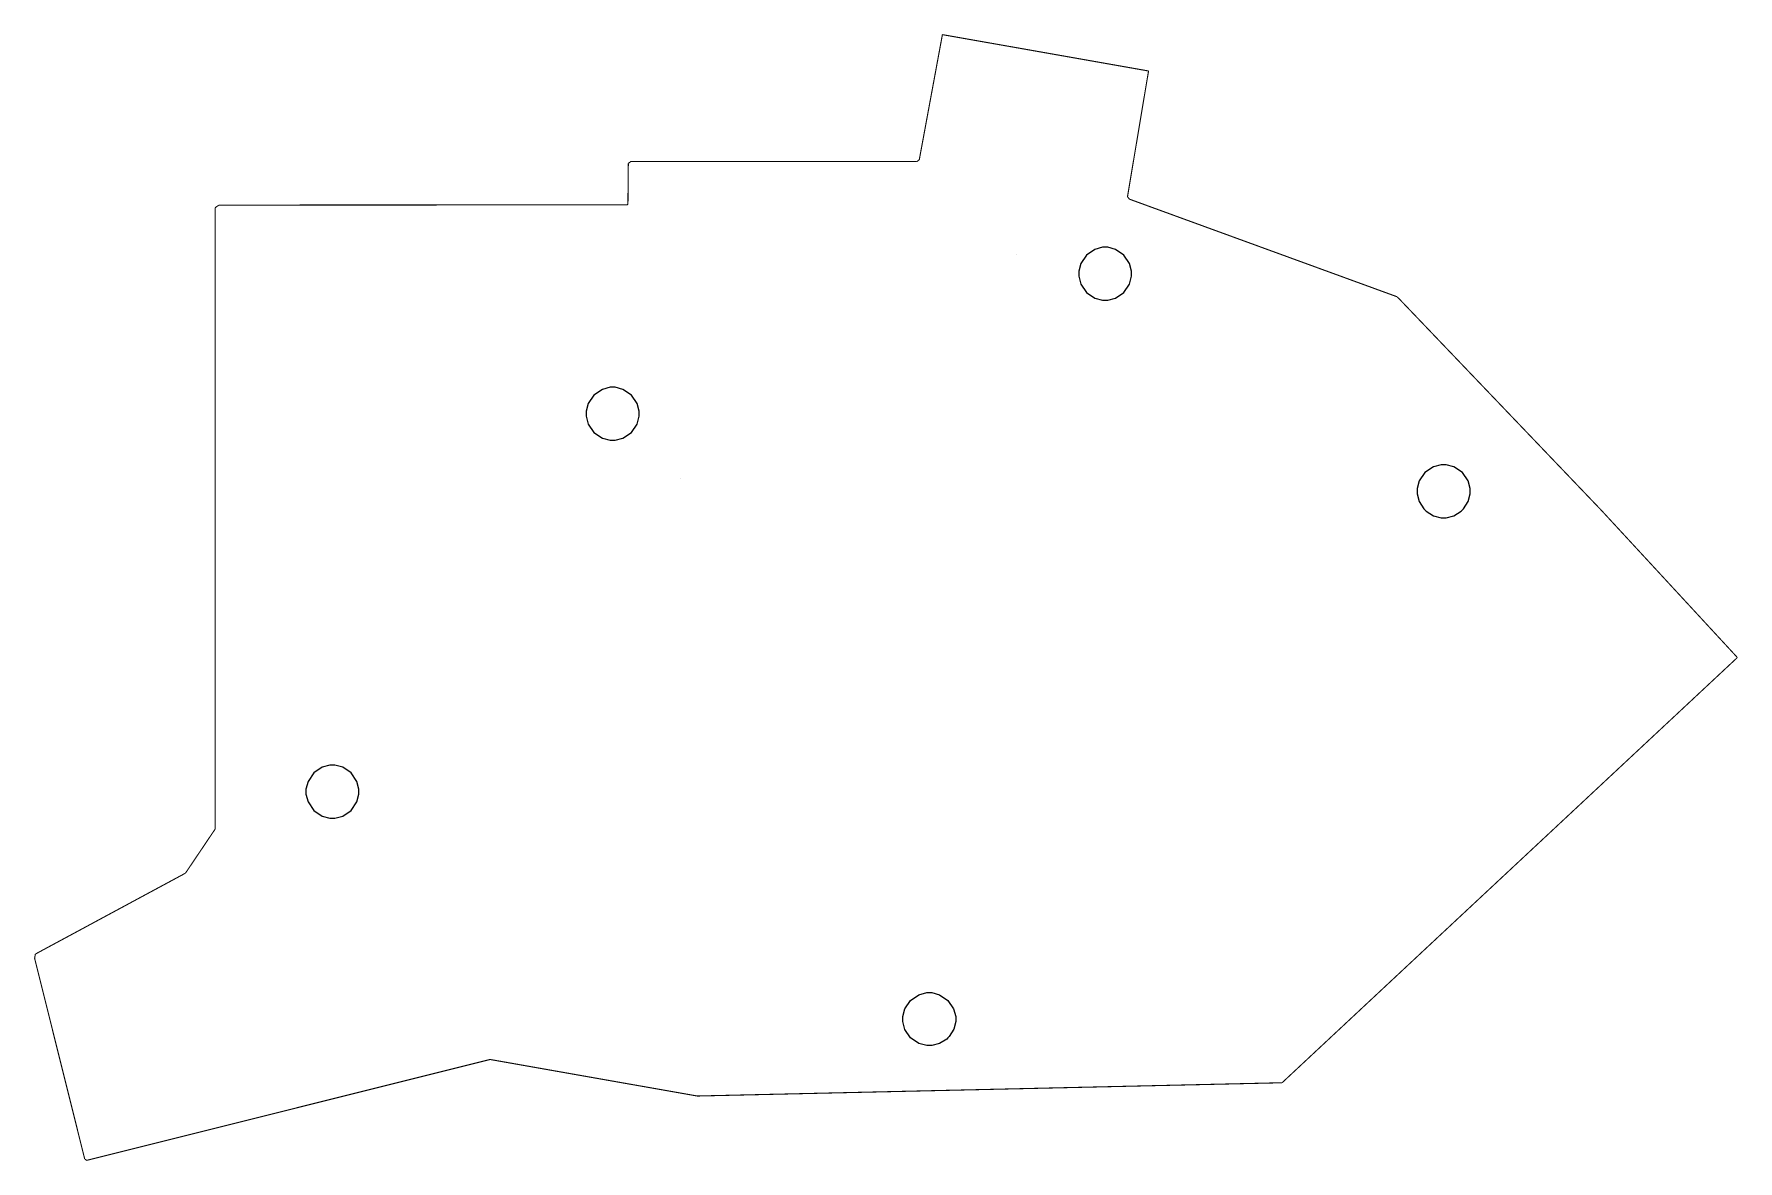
# Model space of a CAD drawing. Extents: x 2.91 to 9.13, y 2.34 to 6.46.
import ezdxf

# ---------------------------------------------------------------- set-up
doc = ezdxf.new("R2010")
doc.units = 0
doc.layers.get('0').update_dxf_attribs({"linetype": 'CONTINUOUS'})

msp = doc.modelspace()

# ---------------------------------------------------------------- linework, layer by layer
at = {"color": 254, "const_width": 0.00394}
for points in [[(6.14333, 5.99685), (6.22786, 6.45372)], [(6.22786, 6.45372), (6.98004, 6.32107)], [(6.98004, 6.32107), (6.90326, 5.8629)], [(5.08171, 5.98415), (5.08035, 5.8405)], [(5.08171, 5.98415), (5.09082, 5.99056)], [(5.09082, 5.99056), (6.13422, 5.9905)], [(6.14333, 5.99685), (6.13422, 5.9905)], [(6.90967, 5.85374), (6.90326, 5.8629)], [(6.90967, 5.85374), (7.88629, 5.49767)], [(3.58768, 5.83187), (3.57394, 5.82226)], [(3.57394, 5.82226), (3.57406, 3.55556)], [(3.58768, 5.83187), (5.079, 5.83274)], [(5.08035, 5.8405), (5.079, 5.83274)], [(7.88629, 5.49767), (7.89654, 5.48785)], [(7.89654, 5.48785), (8.63238, 4.71847)], [(8.63238, 4.71847), (9.12875, 4.18132)], [(9.12875, 4.18132), (7.46733, 2.6301)], [(3.57406, 3.55556), (3.46576, 3.39475)], [(3.46576, 3.39475), (2.91797, 3.09956)], [(2.91797, 3.09956), (2.91525, 3.08404)], [(2.91525, 3.08404), (3.09804, 2.35221)], [(3.10508, 2.34694), (4.57721, 2.715)], [(4.57721, 2.715), (5.33328, 2.58171)], [(5.33328, 2.58171), (7.46733, 2.6301)], [(3.09804, 2.35221), (3.10508, 2.34694)]]:
    msp.add_lwpolyline(points, dxfattribs=at)
at = {"color": 0}
for points in [[(6.82167, 5.6779), (6.81222, 5.6779), (6.78407, 5.67036), (6.75342, 5.64968), (6.73275, 5.61903), (6.72521, 5.59088), (6.72521, 5.58143), (6.72521, 5.57206), (6.73275, 5.54389), (6.75342, 5.51324), (6.78407, 5.49257), (6.81222, 5.48497), (6.82167, 5.48497), (6.83106, 5.48497), (6.85921, 5.49257), (6.88986, 5.51324), (6.91054, 5.54389), (6.91813, 5.57206), (6.91813, 5.58143), (6.91813, 5.59088), (6.91054, 5.61903), (6.88986, 5.64968), (6.85921, 5.67036), (6.83106, 5.6779), (6.82167, 5.6779)], [(6.49724, 5.65315), (6.49724, 5.65315), (6.49713, 5.65315), (6.49713, 5.65315), (6.49713, 5.65315), (6.4974, 5.65306), (6.49744, 5.653), (6.49744, 5.653), (6.49724, 5.65315), (6.49724, 5.65315)], [(5.02458, 5.16721), (5.01514, 5.16721), (4.98699, 5.15967), (4.95632, 5.139), (4.93565, 5.10835), (4.92811, 5.08018), (4.92811, 5.07075), (4.92811, 5.06142), (4.93565, 5.03326), (4.95632, 5.00261), (4.98699, 4.98193), (5.01514, 4.97433), (5.02458, 4.97433), (5.03396, 4.97433), (5.06212, 4.98193), (5.09278, 5.00261), (5.11344, 5.03326), (5.12104, 5.06142), (5.12104, 5.07075), (5.12104, 5.08018), (5.11344, 5.10835), (5.09278, 5.139), (5.06212, 5.15967), (5.03396, 5.16721), (5.02458, 5.16721)], [(8.05697, 4.88439), (8.04753, 4.88439), (8.01938, 4.87685), (7.98872, 4.85618), (7.96804, 4.82553), (7.9605, 4.79736), (7.9605, 4.78792), (7.9605, 4.77875), (7.96783, 4.75108), (7.98421, 4.72428), (7.98876, 4.71972), (7.99328, 4.71522), (8.02001, 4.69883), (8.04769, 4.69146), (8.05697, 4.69146), (8.06619, 4.69146), (8.09386, 4.69883), (8.12061, 4.71522), (8.12517, 4.71972), (8.12967, 4.72428), (8.14606, 4.75108), (8.15343, 4.77875), (8.15343, 4.78792), (8.15343, 4.79736), (8.14583, 4.82553), (8.12517, 4.85618), (8.09451, 4.87685), (8.06635, 4.88439), (8.05697, 4.88439)], [(5.27051, 4.8361), (5.27051, 4.8361), (5.27046, 4.8361), (5.27046, 4.8361), (5.27046, 4.8361), (5.27051, 4.8361), (5.27051, 4.8361), (5.27051, 4.8361), (5.27056, 4.83604), (5.27056, 4.83604), (5.27056, 4.83604), (5.27067, 4.83599), (5.27067, 4.83599), (5.27067, 4.83599), (5.27083, 4.83599), (5.27083, 4.83599), (5.27083, 4.83599), (5.27083, 4.83604), (5.27083, 4.83604), (5.27083, 4.83604), (5.27078, 4.8361), (5.27078, 4.8361), (5.27078, 4.8361), (5.27061, 4.8361), (5.27061, 4.8361), (5.27056, 4.83615), (5.27051, 4.8361), (5.27051, 4.8361)], [(5.27051, 4.8361), (5.27051, 4.8361), (5.27046, 4.8361), (5.27046, 4.8361), (5.27046, 4.8361), (5.27051, 4.8361), (5.27051, 4.8361), (5.27051, 4.8361), (5.27056, 4.83604), (5.27056, 4.83604), (5.27056, 4.83604), (5.27067, 4.83599), (5.27067, 4.83599), (5.27067, 4.83599), (5.27083, 4.83599), (5.27083, 4.83599), (5.27083, 4.83599), (5.27083, 4.83604), (5.27083, 4.83604), (5.27083, 4.83604), (5.27078, 4.8361), (5.27078, 4.8361), (5.27078, 4.8361), (5.27061, 4.8361), (5.27061, 4.8361), (5.27056, 4.83615), (5.27051, 4.8361), (5.27051, 4.8361)], [(4.0019, 3.78847), (3.99246, 3.78847), (3.96431, 3.78087), (3.93365, 3.76019), (3.91297, 3.72954), (3.90543, 3.70139), (3.90543, 3.692), (3.90543, 3.68261), (3.91297, 3.65446), (3.93365, 3.62381), (3.96431, 3.60314), (3.99246, 3.59554), (4.0019, 3.59554), (4.01129, 3.59554), (4.03944, 3.60314), (4.0701, 3.62381), (4.09076, 3.65446), (4.09836, 3.68261), (4.09836, 3.692), (4.09836, 3.70139), (4.09076, 3.72954), (4.0701, 3.76019), (4.03944, 3.78087), (4.01129, 3.78847), (4.0019, 3.78847)], [(6.27636, 2.86242), (6.27636, 2.85319), (6.26899, 2.82553), (6.25265, 2.79878), (6.24815, 2.79422), (6.2436, 2.78971), (6.21679, 2.77333), (6.18913, 2.76594), (6.17996, 2.76594), (6.17051, 2.76594), (6.14236, 2.77354), (6.11171, 2.79422), (6.09104, 2.82488), (6.0835, 2.85303), (6.0835, 2.86242), (6.0835, 2.87185), (6.09104, 2.90001), (6.11171, 2.93067), (6.14236, 2.95133), (6.17051, 2.95888), (6.17996, 2.95888), (6.18929, 2.95888), (6.21744, 2.95133), (6.2481, 2.93067), (6.26878, 2.90001), (6.27636, 2.87185), (6.27636, 2.86242)]]:
    msp.add_lwpolyline(points, close=True, dxfattribs=at)
at = {"color": 0, "const_width": 0.0000000394}
for points in [[(6.82167, 5.6779), (6.81222, 5.6779), (6.78407, 5.67036), (6.75342, 5.64968), (6.73275, 5.61903), (6.72521, 5.59088), (6.72521, 5.58143), (6.72521, 5.57206), (6.73275, 5.54389), (6.75342, 5.51324), (6.78407, 5.49257), (6.81222, 5.48497), (6.82167, 5.48497), (6.83106, 5.48497), (6.85921, 5.49257), (6.88986, 5.51324), (6.91054, 5.54389), (6.91813, 5.57206), (6.91813, 5.58143), (6.91813, 5.59088), (6.91054, 5.61903), (6.88986, 5.64968), (6.85921, 5.67036), (6.83106, 5.6779), (6.82167, 5.6779)], [(6.49724, 5.65315), (6.49724, 5.65315), (6.49713, 5.65315), (6.49713, 5.65315), (6.49713, 5.65315), (6.4974, 5.65306), (6.49744, 5.653), (6.49744, 5.653), (6.49724, 5.65315), (6.49724, 5.65315)], [(5.02458, 5.16721), (5.01514, 5.16721), (4.98699, 5.15967), (4.95632, 5.139), (4.93565, 5.10835), (4.92811, 5.08018), (4.92811, 5.07075), (4.92811, 5.06142), (4.93565, 5.03326), (4.95632, 5.00261), (4.98699, 4.98193), (5.01514, 4.97433), (5.02458, 4.97433), (5.03396, 4.97433), (5.06212, 4.98193), (5.09278, 5.00261), (5.11344, 5.03326), (5.12104, 5.06142), (5.12104, 5.07075), (5.12104, 5.08018), (5.11344, 5.10835), (5.09278, 5.139), (5.06212, 5.15967), (5.03396, 5.16721), (5.02458, 5.16721)], [(8.05697, 4.88439), (8.04753, 4.88439), (8.01938, 4.87685), (7.98872, 4.85618), (7.96804, 4.82553), (7.9605, 4.79736), (7.9605, 4.78792), (7.9605, 4.77875), (7.96783, 4.75108), (7.98421, 4.72428), (7.98876, 4.71972), (7.99328, 4.71522), (8.02001, 4.69883), (8.04769, 4.69146), (8.05697, 4.69146), (8.06619, 4.69146), (8.09386, 4.69883), (8.12061, 4.71522), (8.12517, 4.71972), (8.12967, 4.72428), (8.14606, 4.75108), (8.15343, 4.77875), (8.15343, 4.78792), (8.15343, 4.79736), (8.14583, 4.82553), (8.12517, 4.85618), (8.09451, 4.87685), (8.06635, 4.88439), (8.05697, 4.88439)], [(5.27051, 4.8361), (5.27051, 4.8361), (5.27046, 4.8361), (5.27046, 4.8361), (5.27046, 4.8361), (5.27051, 4.8361), (5.27051, 4.8361), (5.27051, 4.8361), (5.27056, 4.83604), (5.27056, 4.83604), (5.27056, 4.83604), (5.27067, 4.83599), (5.27067, 4.83599), (5.27067, 4.83599), (5.27083, 4.83599), (5.27083, 4.83599), (5.27083, 4.83599), (5.27083, 4.83604), (5.27083, 4.83604), (5.27083, 4.83604), (5.27078, 4.8361), (5.27078, 4.8361), (5.27078, 4.8361), (5.27061, 4.8361), (5.27061, 4.8361), (5.27056, 4.83615), (5.27051, 4.8361), (5.27051, 4.8361)], [(5.27051, 4.8361), (5.27051, 4.8361), (5.27046, 4.8361), (5.27046, 4.8361), (5.27046, 4.8361), (5.27051, 4.8361), (5.27051, 4.8361), (5.27051, 4.8361), (5.27056, 4.83604), (5.27056, 4.83604), (5.27056, 4.83604), (5.27067, 4.83599), (5.27067, 4.83599), (5.27067, 4.83599), (5.27083, 4.83599), (5.27083, 4.83599), (5.27083, 4.83599), (5.27083, 4.83604), (5.27083, 4.83604), (5.27083, 4.83604), (5.27078, 4.8361), (5.27078, 4.8361), (5.27078, 4.8361), (5.27061, 4.8361), (5.27061, 4.8361), (5.27056, 4.83615), (5.27051, 4.8361), (5.27051, 4.8361)], [(4.0019, 3.78847), (3.99246, 3.78847), (3.96431, 3.78087), (3.93365, 3.76019), (3.91297, 3.72954), (3.90543, 3.70139), (3.90543, 3.692), (3.90543, 3.68261), (3.91297, 3.65446), (3.93365, 3.62381), (3.96431, 3.60314), (3.99246, 3.59554), (4.0019, 3.59554), (4.01129, 3.59554), (4.03944, 3.60314), (4.0701, 3.62381), (4.09076, 3.65446), (4.09836, 3.68261), (4.09836, 3.692), (4.09836, 3.70139), (4.09076, 3.72954), (4.0701, 3.76019), (4.03944, 3.78087), (4.01129, 3.78847), (4.0019, 3.78847)], [(6.27636, 2.86242), (6.27636, 2.85319), (6.26899, 2.82553), (6.25265, 2.79878), (6.24815, 2.79422), (6.2436, 2.78971), (6.21679, 2.77333), (6.18913, 2.76594), (6.17996, 2.76594), (6.17051, 2.76594), (6.14236, 2.77354), (6.11171, 2.79422), (6.09104, 2.82488), (6.0835, 2.85303), (6.0835, 2.86242), (6.0835, 2.87185), (6.09104, 2.90001), (6.11171, 2.93067), (6.14236, 2.95133), (6.17051, 2.95888), (6.17996, 2.95888), (6.18929, 2.95888), (6.21744, 2.95133), (6.2481, 2.93067), (6.26878, 2.90001), (6.27636, 2.87185), (6.27636, 2.86242)]]:
    msp.add_lwpolyline(points, close=True, dxfattribs=at)

doc.saveas('drawing.dxf')
